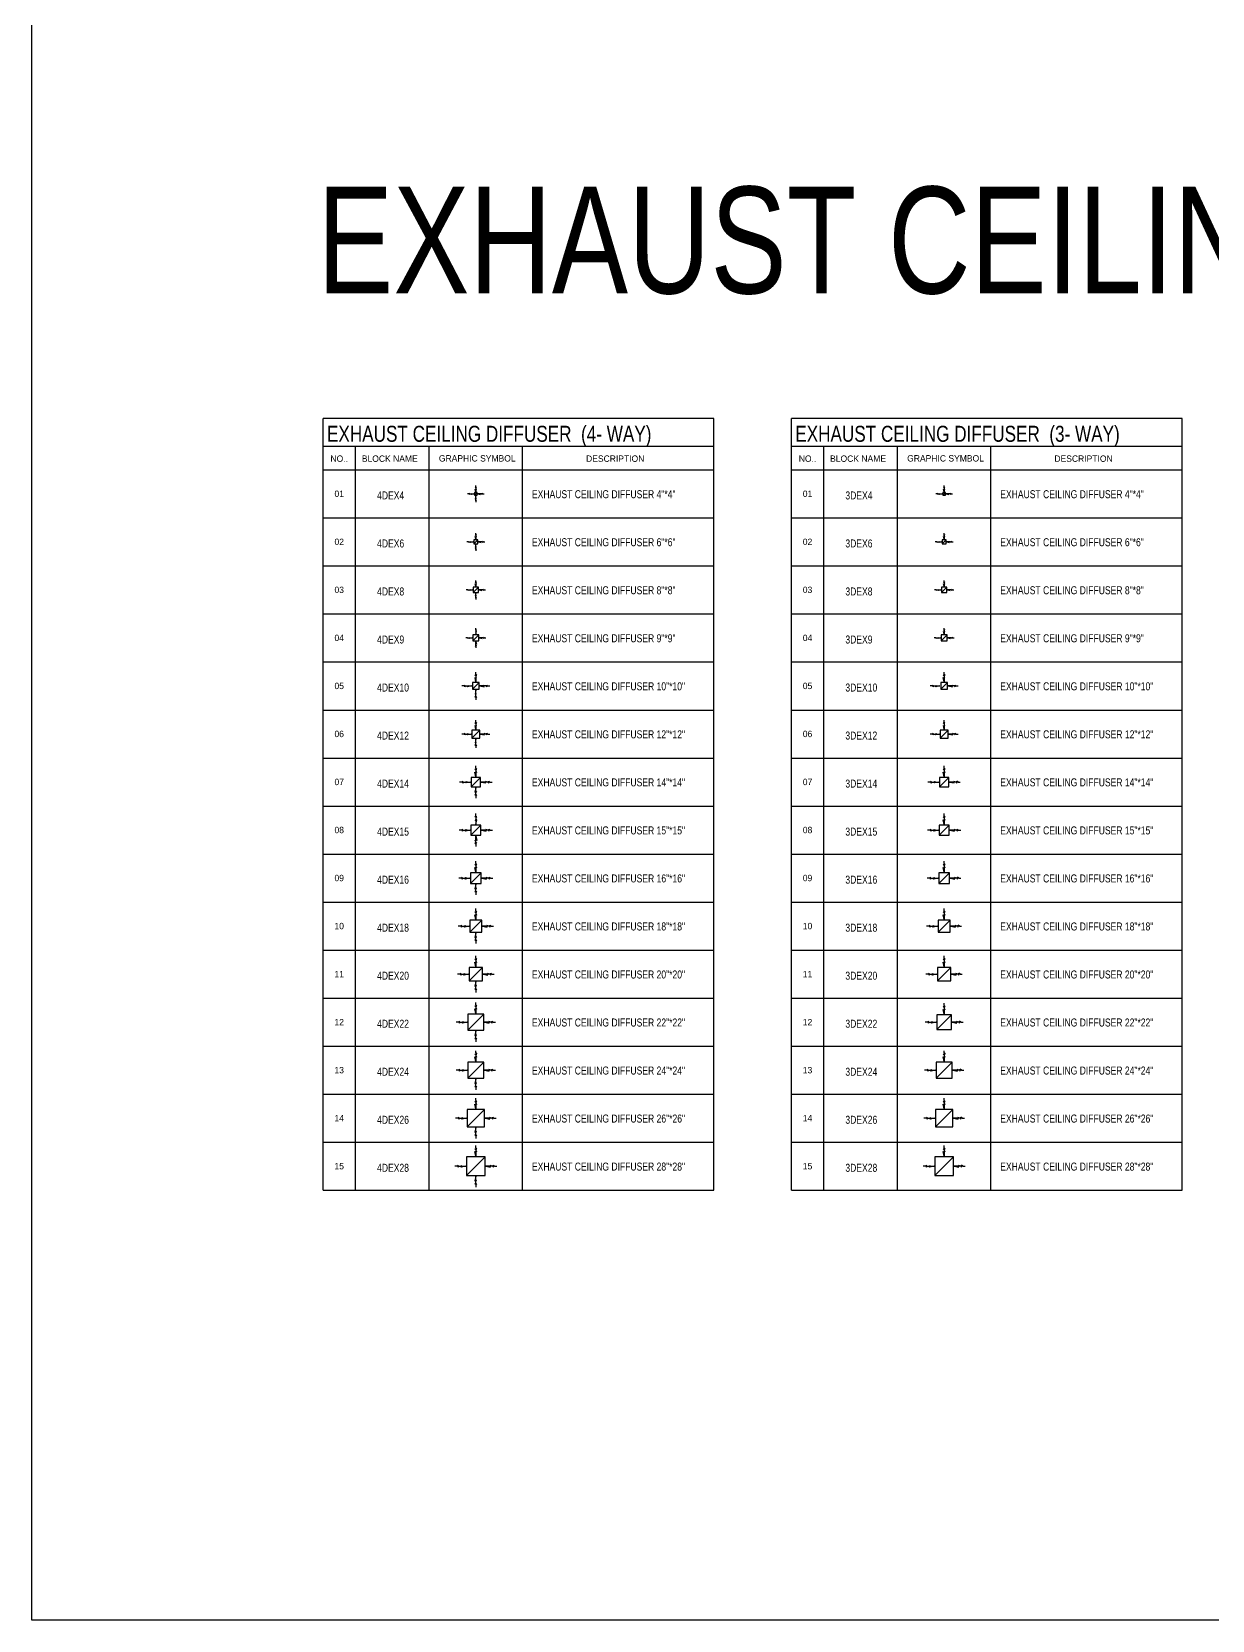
# Model space of a CAD drawing. Header units: millimetres. Extents: x 231894 to 495193, y 184583 to 303652.
# Drawn here: x 231894 to 276141, y 184583 to 244118 of the extents above; entities that cross this region are included whole.
import ezdxf
from ezdxf.enums import TextEntityAlignment as Align

# ---------------------------------------------------------------- set-up
doc = ezdxf.new("R2010")
doc.units = ezdxf.units.MM
doc.layers.get('0').update_dxf_attribs({"color": 254})
for name, color, linetype in [('40-REFERENCE-DRAWINGS-0-35', 40, 'Continuous'), ('EXHAUST GRILL', 13, 'Continuous'), ('MEQUIP', 2, 'Continuous')]:
    doc.layers.add(name, color=color, linetype=linetype)
doc.styles.add('STENCIL', font='stencil.shx')
doc.styles.add('style2', font='stencil.shx')

# ---------------------------------------------------------------- blocks, each defined once
blk = doc.blocks.new('3DEX4')
at = {"color": 13}
for p, q in [((-258, 0), (-308, 0)), ((-258, 0), (-236, 21)), ((-236, -21), (-236, 21)), ((-215, 0), (-236, -21)), ((-215, 0), (-75, 0)), ((-175, 20), (-167, 0)), ((-175, -20), (-167, 0)), ((-75, 0), (-175, -20)), ((-50, -50), (50, 50)), ((0, 215), (-21, 236)), ((-21, 236), (21, 236)), ((-20, 175), (0, 167)), ((0, 75), (-20, 175)), ((0, 258), (0, 308)), ((0, 258), (21, 236)), ((0, 215), (0, 75)), ((20, 175), (0, 167)), ((215, 0), (75, 0)), ((75, 0), (175, -20)), ((175, 20), (167, 0)), ((175, -20), (167, 0)), ((215, 0), (236, -21)), ((236, -21), (236, 21)), ((258, 0), (236, 21)), ((258, 0), (308, 0))]:
    blk.add_line(p, q, dxfattribs=at)
at = {"color": 12}
blk.add_lwpolyline([(-50, -50), (50, -50), (50, 50), (-50, 50)], close=True, dxfattribs=at)
at = {"color": 13}
for points in [[(-175, 20), (-167, 0), (-75, 0)], [(-175, -20), (-167, 0), (-75, 0)], [(-20, 175), (0, 167), (0, 75)], [(20, 175), (0, 167), (0, 75)], [(175, 20), (167, 0), (75, 0)], [(175, -20), (167, 0), (75, 0)]]:
    blk.add_solid(points, dxfattribs=at)
blk = doc.blocks.new('3DEX6')
at = {"color": 13}
for p, q in [((-283, 0), (-333, 0)), ((-283, 0), (-261, 21)), ((-261, -21), (-261, 21)), ((-200, 20), (-192, 0)), ((75, 75), (-75, -75)), ((0, 240), (-21, 261)), ((-21, 261), (21, 261)), ((-20, 200), (0, 192)), ((0, 100), (-20, 200)), ((0, 283), (0, 333)), ((0, 283), (21, 261)), ((0, 240), (0, 100)), ((20, 200), (0, 192)), ((200, 20), (192, 0)), ((261, -21), (261, 21)), ((283, 0), (261, 21)), ((283, 0), (333, 0)), ((-240, 0), (-261, -21)), ((-240, 0), (-100, 0)), ((-200, -20), (-192, 0)), ((-100, 0), (-200, -20)), ((240, 0), (100, 0)), ((100, 0), (200, -20)), ((200, -20), (192, 0)), ((240, 0), (261, -21))]:
    blk.add_line(p, q, dxfattribs=at)
at = {"color": 12}
blk.add_lwpolyline([(-75, -75), (75, -75), (75, 75), (-75, 75)], close=True, dxfattribs=at)
at = {"color": 13}
for points in [[(-200, 20), (-192, 0), (-100, 0)], [(-20, 200), (0, 192), (0, 100)], [(20, 200), (0, 192), (0, 100)], [(200, 20), (192, 0), (100, 0)], [(-200, -20), (-192, 0), (-100, 0)], [(200, -20), (192, 0), (100, 0)]]:
    blk.add_solid(points, dxfattribs=at)
blk = doc.blocks.new('3DEX8')
at = {"color": 13}
for p, q in [((-308, 0), (-358, 0)), ((-308, 0), (-286, 21)), ((-286, -21), (-286, 21)), ((-265, 0), (-286, -21)), ((-265, 0), (-125, 0)), ((-225, 20), (-217, 0)), ((-225, -20), (-217, 0)), ((-125, 0), (-225, -20)), ((100, 100), (-100, -100)), ((0, 265), (-21, 286)), ((-21, 286), (21, 286)), ((-20, 225), (0, 217)), ((0, 125), (-20, 225)), ((0, 308), (0, 358)), ((0, 308), (21, 286)), ((0, 265), (0, 125)), ((20, 225), (0, 217)), ((265, 0), (125, 0)), ((125, 0), (225, -20)), ((225, 20), (217, 0)), ((225, -20), (217, 0)), ((265, 0), (286, -21)), ((286, -21), (286, 21)), ((308, 0), (286, 21)), ((308, 0), (358, 0))]:
    blk.add_line(p, q, dxfattribs=at)
at = {"color": 12}
blk.add_lwpolyline([(-100, -100), (100, -100), (100, 100), (-100, 100)], close=True, dxfattribs=at)
at = {"color": 13}
for points in [[(-225, 20), (-217, 0), (-125, 0)], [(-225, -20), (-217, 0), (-125, 0)], [(-20, 225), (0, 217), (0, 125)], [(20, 225), (0, 217), (0, 125)], [(225, 20), (217, 0), (125, 0)], [(225, -20), (217, 0), (125, 0)]]:
    blk.add_solid(points, dxfattribs=at)
blk = doc.blocks.new('3DEX10')
at = {"color": 13}
for p, q in [((-442, 0), (-520, 0)), ((-442, 0), (-408, 33)), ((-408, -33), (-408, 33)), ((-375, 0), (-408, -33)), ((-375, 0), (-156, 0)), ((-312, 31), (-299, 0)), ((-312, -31), (-299, 0)), ((-156, 0), (-312, -31)), ((125, 125), (-125, -125)), ((0, 375), (-33, 408)), ((-33, 408), (33, 408)), ((-31, 312), (0, 299)), ((0, 156), (-31, 312)), ((0, 442), (0, 520)), ((0, 442), (33, 408)), ((0, 375), (0, 156)), ((31, 312), (0, 299)), ((375, 0), (156, 0)), ((156, 0), (312, -31)), ((312, 31), (299, 0)), ((312, -31), (299, 0)), ((375, 0), (408, -33)), ((408, -33), (408, 33)), ((442, 0), (408, 33)), ((442, 0), (520, 0))]:
    blk.add_line(p, q, dxfattribs=at)
at = {"color": 12}
blk.add_lwpolyline([(-125, -125), (125, -125), (125, 125), (-125, 125)], close=True, dxfattribs=at)
at = {"color": 13}
for points in [[(-312, 31), (-299, 0), (-156, 0)], [(-312, -31), (-299, 0), (-156, 0)], [(-31, 312), (0, 299), (0, 156)], [(31, 312), (0, 299), (0, 156)], [(312, 31), (299, 0), (156, 0)], [(312, -31), (299, 0), (156, 0)]]:
    blk.add_solid(points, dxfattribs=at)
blk = doc.blocks.new('3DEX12')
at = {"color": 13}
for p, q in [((-449, 0), (-524, 0)), ((-449, 0), (-417, 32)), ((-417, -32), (-417, 32)), ((-385, 0), (-417, -32)), ((-385, 0), (-175, 0)), ((-325, 30), (-312, 0)), ((-325, -30), (-312, 0)), ((-175, 0), (-325, -30)), ((150, 150), (-150, -150)), ((0, 385), (-32, 417)), ((-32, 417), (32, 417)), ((-30, 325), (0, 312)), ((0, 175), (-30, 325)), ((0, 449), (0, 524)), ((0, 449), (32, 417)), ((0, 385), (0, 175)), ((30, 325), (0, 312)), ((385, 0), (175, 0)), ((175, 0), (325, -30)), ((325, 30), (312, 0)), ((325, -30), (312, 0)), ((385, 0), (417, -32)), ((417, -32), (417, 32)), ((449, 0), (417, 32)), ((449, 0), (524, 0))]:
    blk.add_line(p, q, dxfattribs=at)
at = {"color": 12}
blk.add_lwpolyline([(-150, -150), (150, -150), (150, 150), (-150, 150)], close=True, dxfattribs=at)
at = {"color": 13}
for points in [[(-325, 30), (-312, 0), (-175, 0)], [(-325, -30), (-312, 0), (-175, 0)], [(-30, 325), (0, 312), (0, 175)], [(30, 325), (0, 312), (0, 175)], [(325, 30), (312, 0), (175, 0)], [(325, -30), (312, 0), (175, 0)]]:
    blk.add_solid(points, dxfattribs=at)
blk = doc.blocks.new('3DEX14')
at = {"color": 13}
for p, q in [((0, 520), (0, 607)), ((-520, 0), (-607, 0)), ((-520, 0), (-482, 37)), ((-482, -37), (-482, 37)), ((-445, 0), (-482, -37)), ((-445, 0), (-200, 0)), ((-375, 35), (-360, 0)), ((-375, -35), (-360, 0)), ((-200, 0), (-375, -35)), ((175, 175), (-175, -175)), ((0, 445), (-37, 482)), ((-37, 482), (37, 482)), ((-35, 375), (0, 360)), ((0, 200), (-35, 375)), ((0, 520), (37, 482)), ((0, 445), (0, 200)), ((35, 375), (0, 360)), ((445, 0), (200, 0)), ((200, 0), (375, -35)), ((375, 35), (360, 0)), ((375, -35), (360, 0)), ((445, 0), (482, -37)), ((482, -37), (482, 37)), ((520, 0), (482, 37)), ((520, 0), (607, 0))]:
    blk.add_line(p, q, dxfattribs=at)
at = {"color": 12}
blk.add_lwpolyline([(-175, -175), (175, -175), (175, 175), (-175, 175)], close=True, dxfattribs=at)
at = {"color": 13}
for points in [[(-375, 35), (-360, 0), (-200, 0)], [(-375, -35), (-360, 0), (-200, 0)], [(-35, 375), (0, 360), (0, 200)], [(35, 375), (0, 360), (0, 200)], [(375, 35), (360, 0), (200, 0)], [(375, -35), (360, 0), (200, 0)]]:
    blk.add_solid(points, dxfattribs=at)
blk = doc.blocks.new('3DEX16')
at = {"color": 13}
for p, q in [((0, 545), (0, 632)), ((-545, 0), (-632, 0)), ((-545, 0), (-507, 37)), ((-507, -37), (-507, 37)), ((-400, 35), (-385, 0)), ((200, 200), (-200, -200)), ((0, 470), (-37, 507)), ((-37, 507), (37, 507)), ((-35, 400), (0, 385)), ((0, 225), (-35, 400)), ((0, 545), (37, 507)), ((0, 470), (0, 225)), ((35, 400), (0, 385)), ((400, 35), (385, 0)), ((507, -37), (507, 37)), ((545, 0), (507, 37)), ((545, 0), (632, 0)), ((-470, 0), (-507, -37)), ((-470, 0), (-225, 0)), ((-400, -35), (-385, 0)), ((-225, 0), (-400, -35)), ((470, 0), (225, 0)), ((225, 0), (400, -35)), ((400, -35), (385, 0)), ((470, 0), (507, -37))]:
    blk.add_line(p, q, dxfattribs=at)
at = {"color": 12}
blk.add_lwpolyline([(-200, -200), (200, -200), (200, 200), (-200, 200)], close=True, dxfattribs=at)
at = {"color": 13}
for points in [[(-400, 35), (-385, 0), (-225, 0)], [(-35, 400), (0, 385), (0, 225)], [(35, 400), (0, 385), (0, 225)], [(400, 35), (385, 0), (225, 0)], [(-400, -35), (-385, 0), (-225, 0)], [(400, -35), (385, 0), (225, 0)]]:
    blk.add_solid(points, dxfattribs=at)
blk = doc.blocks.new('3DEX18')
at = {"color": 13}
for p, q in [((0, 570), (0, 657)), ((-570, 0), (-657, 0)), ((-570, 0), (-532, 37)), ((-532, -37), (-532, 37)), ((-425, 35), (-410, 0)), ((225, 225), (-225, -225)), ((0, 495), (-37, 532)), ((-37, 532), (37, 532)), ((-35, 425), (0, 410)), ((0, 250), (-35, 425)), ((0, 570), (37, 532)), ((0, 495), (0, 250)), ((35, 425), (0, 410)), ((425, 35), (410, 0)), ((532, -37), (532, 37)), ((570, 0), (532, 37)), ((570, 0), (657, 0)), ((-495, 0), (-532, -37)), ((-495, 0), (-250, 0)), ((-425, -35), (-410, 0)), ((-250, 0), (-425, -35)), ((495, 0), (250, 0)), ((250, 0), (425, -35)), ((425, -35), (410, 0)), ((495, 0), (532, -37))]:
    blk.add_line(p, q, dxfattribs=at)
at = {"color": 12}
blk.add_lwpolyline([(-225, -225), (225, -225), (225, 225), (-225, 225)], close=True, dxfattribs=at)
at = {"color": 13}
for points in [[(-425, 35), (-410, 0), (-250, 0)], [(-35, 425), (0, 410), (0, 250)], [(35, 425), (0, 410), (0, 250)], [(425, 35), (410, 0), (250, 0)], [(-425, -35), (-410, 0), (-250, 0)], [(425, -35), (410, 0), (250, 0)]]:
    blk.add_solid(points, dxfattribs=at)
blk = doc.blocks.new('3DEX20')
at = {"color": 13}
for p, q in [((0, 595), (0, 682)), ((-595, 0), (-682, 0)), ((-595, 0), (-557, 37)), ((-557, -37), (-557, 37)), ((-450, 35), (-435, 0)), ((250, 250), (-250, -250)), ((0, 520), (-37, 557)), ((-37, 557), (37, 557)), ((-35, 450), (0, 435)), ((0, 275), (-35, 450)), ((0, 595), (37, 557)), ((0, 520), (0, 275)), ((35, 450), (0, 435)), ((450, 35), (435, 0)), ((557, -37), (557, 37)), ((595, 0), (557, 37)), ((595, 0), (682, 0)), ((-520, 0), (-557, -37)), ((-520, 0), (-275, 0)), ((-450, -35), (-435, 0)), ((-275, 0), (-450, -35)), ((520, 0), (275, 0)), ((275, 0), (450, -35)), ((450, -35), (435, 0)), ((520, 0), (557, -37))]:
    blk.add_line(p, q, dxfattribs=at)
at = {"color": 12}
blk.add_lwpolyline([(-250, -250), (250, -250), (250, 250), (-250, 250)], close=True, dxfattribs=at)
at = {"color": 13}
for points in [[(-450, 35), (-435, 0), (-275, 0)], [(-35, 450), (0, 435), (0, 275)], [(35, 450), (0, 435), (0, 275)], [(450, 35), (435, 0), (275, 0)], [(-450, -35), (-435, 0), (-275, 0)], [(450, -35), (435, 0), (275, 0)]]:
    blk.add_solid(points, dxfattribs=at)
blk = doc.blocks.new('3DEX22')
at = {"color": 13}
for p, q in [((0, 620), (0, 707)), ((0, 620), (37, 582)), ((-620, 0), (-707, 0)), ((-620, 0), (-582, 37)), ((-582, -37), (-582, 37)), ((-475, 35), (-460, 0)), ((275, 275), (-275, -275)), ((0, 545), (-37, 582)), ((-37, 582), (37, 582)), ((-35, 475), (0, 460)), ((0, 300), (-35, 475)), ((0, 545), (0, 300)), ((35, 475), (0, 460)), ((475, 35), (460, 0)), ((582, -37), (582, 37)), ((620, 0), (582, 37)), ((620, 0), (707, 0)), ((-545, 0), (-582, -37)), ((-545, 0), (-300, 0)), ((-475, -35), (-460, 0)), ((-300, 0), (-475, -35)), ((545, 0), (300, 0)), ((300, 0), (475, -35)), ((475, -35), (460, 0)), ((545, 0), (582, -37))]:
    blk.add_line(p, q, dxfattribs=at)
at = {"color": 12}
blk.add_lwpolyline([(-275, -275), (275, -275), (275, 275), (-275, 275)], close=True, dxfattribs=at)
at = {"color": 13}
for points in [[(-475, 35), (-460, 0), (-300, 0)], [(-35, 475), (0, 460), (0, 300)], [(35, 475), (0, 460), (0, 300)], [(475, 35), (460, 0), (300, 0)], [(-475, -35), (-460, 0), (-300, 0)], [(475, -35), (460, 0), (300, 0)]]:
    blk.add_solid(points, dxfattribs=at)
blk = doc.blocks.new('3DEX24')
at = {"color": 13}
for p, q in [((0, 570), (-37, 607)), ((-37, 607), (37, 607)), ((0, 645), (0, 732)), ((0, 645), (37, 607)), ((-645, 0), (-732, 0)), ((-645, 0), (-607, 37)), ((-607, -37), (-607, 37)), ((-570, 0), (-607, -37)), ((-570, 0), (-325, 0)), ((-500, 35), (-485, 0)), ((-500, -35), (-485, 0)), ((-325, 0), (-500, -35)), ((300, 300), (-300, -300)), ((-35, 500), (0, 485)), ((0, 325), (-35, 500)), ((0, 570), (0, 325)), ((35, 500), (0, 485)), ((570, 0), (325, 0)), ((325, 0), (500, -35)), ((500, 35), (485, 0)), ((500, -35), (485, 0)), ((570, 0), (607, -37)), ((607, -37), (607, 37)), ((645, 0), (607, 37)), ((645, 0), (732, 0))]:
    blk.add_line(p, q, dxfattribs=at)
at = {"color": 12}
blk.add_lwpolyline([(-300, -300), (300, -300), (300, 300), (-300, 300)], close=True, dxfattribs=at)
at = {"color": 13}
for points in [[(-500, 35), (-485, 0), (-325, 0)], [(-500, -35), (-485, 0), (-325, 0)], [(-35, 500), (0, 485), (0, 325)], [(35, 500), (0, 485), (0, 325)], [(500, 35), (485, 0), (325, 0)], [(500, -35), (485, 0), (325, 0)]]:
    blk.add_solid(points, dxfattribs=at)
blk = doc.blocks.new('3DEX26')
at = {"color": 13}
for p, q in [((0, 595), (-37, 632)), ((-37, 632), (37, 632)), ((0, 670), (0, 757)), ((0, 670), (37, 632)), ((-670, 0), (-757, 0)), ((-670, 0), (-632, 37)), ((-632, -37), (-632, 37)), ((-525, 35), (-510, 0)), ((325, 325), (-325, -325)), ((-35, 525), (0, 510)), ((0, 350), (-35, 525)), ((0, 595), (0, 350)), ((35, 525), (0, 510)), ((525, 35), (510, 0)), ((632, -37), (632, 37)), ((670, 0), (632, 37)), ((670, 0), (757, 0)), ((-595, 0), (-632, -37)), ((-595, 0), (-350, 0)), ((-525, -35), (-510, 0)), ((-350, 0), (-525, -35)), ((595, 0), (350, 0)), ((350, 0), (525, -35)), ((525, -35), (510, 0)), ((595, 0), (632, -37))]:
    blk.add_line(p, q, dxfattribs=at)
at = {"color": 12}
blk.add_lwpolyline([(-325, -325), (325, -325), (325, 325), (-325, 325)], close=True, dxfattribs=at)
at = {"color": 13}
for points in [[(-525, 35), (-510, 0), (-350, 0)], [(-35, 525), (0, 510), (0, 350)], [(35, 525), (0, 510), (0, 350)], [(525, 35), (510, 0), (350, 0)], [(-525, -35), (-510, 0), (-350, 0)], [(525, -35), (510, 0), (350, 0)]]:
    blk.add_solid(points, dxfattribs=at)
blk = doc.blocks.new('3DEX28')
at = {"color": 13}
for p, q in [((0, 620), (-37, 657)), ((-37, 657), (37, 657)), ((0, 695), (0, 782)), ((0, 695), (37, 657)), ((0, 620), (0, 375)), ((-695, 0), (-782, 0)), ((-695, 0), (-657, 37)), ((-657, -37), (-657, 37)), ((-550, 35), (-535, 0)), ((350, 350), (-350, -350)), ((-35, 550), (0, 535)), ((0, 375), (-35, 550)), ((35, 550), (0, 535)), ((550, 35), (535, 0)), ((657, -37), (657, 37)), ((695, 0), (657, 37)), ((695, 0), (782, 0)), ((-620, 0), (-657, -37)), ((-620, 0), (-375, 0)), ((-550, -35), (-535, 0)), ((-375, 0), (-550, -35)), ((620, 0), (375, 0)), ((375, 0), (550, -35)), ((550, -35), (535, 0)), ((620, 0), (657, -37))]:
    blk.add_line(p, q, dxfattribs=at)
at = {"color": 12}
blk.add_lwpolyline([(-350, -350), (350, -350), (350, 350), (-350, 350)], close=True, dxfattribs=at)
at = {"color": 13}
for points in [[(-550, 35), (-535, 0), (-375, 0)], [(-35, 550), (0, 535), (0, 375)], [(35, 550), (0, 535), (0, 375)], [(550, 35), (535, 0), (375, 0)], [(-550, -35), (-535, 0), (-375, 0)], [(550, -35), (535, 0), (375, 0)]]:
    blk.add_solid(points, dxfattribs=at)
blk = doc.blocks.new('4DEX4')
at = {"color": 13}
for p, q in [((-258, 0), (-308, 0)), ((-258, 0), (-236, 21)), ((-236, -21), (-236, 21)), ((-215, 0), (-236, -21)), ((-215, 0), (-75, 0)), ((-175, 20), (-167, 0)), ((-175, -20), (-167, 0)), ((-75, 0), (-175, -20)), ((-50, -50), (50, 50)), ((0, 215), (-21, 236)), ((-21, 236), (21, 236)), ((-20, 175), (0, 167)), ((0, 75), (-20, 175)), ((0, 258), (0, 308)), ((0, 258), (21, 236)), ((0, 215), (0, 75)), ((20, 175), (0, 167)), ((215, 0), (75, 0)), ((75, 0), (175, -20)), ((175, 20), (167, 0)), ((175, -20), (167, 0)), ((215, 0), (236, -21)), ((236, -21), (236, 21)), ((258, 0), (236, 21)), ((258, 0), (308, 0)), ((0, -215), (-21, -236)), ((-21, -236), (21, -236)), ((0, -75), (-20, -175)), ((-20, -175), (0, -167)), ((0, -215), (0, -75)), ((20, -175), (0, -167)), ((0, -258), (21, -236)), ((0, -258), (0, -308))]:
    blk.add_line(p, q, dxfattribs=at)
at = {"color": 12}
blk.add_lwpolyline([(-50, -50), (50, -50), (50, 50), (-50, 50)], close=True, dxfattribs=at)
at = {"color": 13}
for points in [[(-175, 20), (-167, 0), (-75, 0)], [(-175, -20), (-167, 0), (-75, 0)], [(-20, 175), (0, 167), (0, 75)], [(20, 175), (0, 167), (0, 75)], [(175, 20), (167, 0), (75, 0)], [(175, -20), (167, 0), (75, 0)], [(-20, -175), (0, -167), (0, -75)], [(20, -175), (0, -167), (0, -75)]]:
    blk.add_solid(points, dxfattribs=at)
blk = doc.blocks.new('4DEX6')
at = {"color": 13}
for p, q in [((-283, 0), (-333, 0)), ((-283, 0), (-261, 21)), ((-261, -21), (-261, 21)), ((-200, 20), (-192, 0)), ((75, 75), (-75, -75)), ((0, 240), (-21, 261)), ((-21, 261), (21, 261)), ((-20, 200), (0, 192)), ((0, 100), (-20, 200)), ((0, 283), (0, 333)), ((0, 283), (21, 261)), ((0, 240), (0, 100)), ((20, 200), (0, 192)), ((200, 20), (192, 0)), ((261, -21), (261, 21)), ((283, 0), (261, 21)), ((283, 0), (333, 0)), ((-240, 0), (-261, -21)), ((-240, 0), (-100, 0)), ((-200, -20), (-192, 0)), ((-100, 0), (-200, -20)), ((0, -240), (-21, -261)), ((-21, -261), (21, -261)), ((0, -100), (-20, -200)), ((-20, -200), (0, -192)), ((0, -240), (0, -100)), ((20, -200), (0, -192)), ((0, -283), (21, -261)), ((0, -283), (0, -333)), ((240, 0), (100, 0)), ((100, 0), (200, -20)), ((200, -20), (192, 0)), ((240, 0), (261, -21))]:
    blk.add_line(p, q, dxfattribs=at)
at = {"color": 12}
blk.add_lwpolyline([(-75, -75), (75, -75), (75, 75), (-75, 75)], close=True, dxfattribs=at)
at = {"color": 13}
for points in [[(-200, 20), (-192, 0), (-100, 0)], [(-20, 200), (0, 192), (0, 100)], [(20, 200), (0, 192), (0, 100)], [(200, 20), (192, 0), (100, 0)], [(-200, -20), (-192, 0), (-100, 0)], [(-20, -200), (0, -192), (0, -100)], [(20, -200), (0, -192), (0, -100)], [(200, -20), (192, 0), (100, 0)]]:
    blk.add_solid(points, dxfattribs=at)
blk = doc.blocks.new('4DEX8')
at = {"color": 13}
for p, q in [((-308, 0), (-358, 0)), ((-308, 0), (-286, 21)), ((-286, -21), (-286, 21)), ((-265, 0), (-286, -21)), ((-265, 0), (-125, 0)), ((-225, 20), (-217, 0)), ((-225, -20), (-217, 0)), ((-125, 0), (-225, -20)), ((100, 100), (-100, -100)), ((0, 265), (-21, 286)), ((-21, 286), (21, 286)), ((-20, 225), (0, 217)), ((0, 125), (-20, 225)), ((0, 308), (0, 358)), ((0, 308), (21, 286)), ((0, 265), (0, 125)), ((20, 225), (0, 217)), ((265, 0), (125, 0)), ((125, 0), (225, -20)), ((225, 20), (217, 0)), ((225, -20), (217, 0)), ((265, 0), (286, -21)), ((286, -21), (286, 21)), ((308, 0), (286, 21)), ((308, 0), (358, 0)), ((0, -265), (-21, -286)), ((-21, -286), (21, -286)), ((0, -125), (-20, -225)), ((-20, -225), (0, -217)), ((0, -265), (0, -125)), ((20, -225), (0, -217)), ((0, -308), (21, -286)), ((0, -308), (0, -358))]:
    blk.add_line(p, q, dxfattribs=at)
at = {"color": 12}
blk.add_lwpolyline([(-100, -100), (100, -100), (100, 100), (-100, 100)], close=True, dxfattribs=at)
at = {"color": 13}
for points in [[(-225, 20), (-217, 0), (-125, 0)], [(-225, -20), (-217, 0), (-125, 0)], [(-20, 225), (0, 217), (0, 125)], [(20, 225), (0, 217), (0, 125)], [(225, 20), (217, 0), (125, 0)], [(225, -20), (217, 0), (125, 0)], [(-20, -225), (0, -217), (0, -125)], [(20, -225), (0, -217), (0, -125)]]:
    blk.add_solid(points, dxfattribs=at)
blk = doc.blocks.new('4DEX10')
at = {"color": 13}
for p, q in [((-442, 0), (-520, 0)), ((-442, 0), (-408, 33)), ((-408, -33), (-408, 33)), ((-375, 0), (-408, -33)), ((-375, 0), (-156, 0)), ((-312, 31), (-299, 0)), ((-312, -31), (-299, 0)), ((-156, 0), (-312, -31)), ((125, 125), (-125, -125)), ((0, 375), (-33, 408)), ((-33, 408), (33, 408)), ((-31, 312), (0, 299)), ((0, 156), (-31, 312)), ((0, 442), (0, 520)), ((0, 442), (33, 408)), ((0, 375), (0, 156)), ((31, 312), (0, 299)), ((375, 0), (156, 0)), ((156, 0), (312, -31)), ((312, 31), (299, 0)), ((312, -31), (299, 0)), ((375, 0), (408, -33)), ((408, -33), (408, 33)), ((442, 0), (408, 33)), ((442, 0), (520, 0)), ((0, -375), (-33, -408)), ((-33, -408), (33, -408)), ((0, -156), (-31, -312)), ((-31, -312), (0, -299)), ((0, -375), (0, -156)), ((31, -312), (0, -299)), ((0, -442), (33, -408)), ((0, -442), (0, -520))]:
    blk.add_line(p, q, dxfattribs=at)
at = {"color": 12}
blk.add_lwpolyline([(-125, -125), (125, -125), (125, 125), (-125, 125)], close=True, dxfattribs=at)
at = {"color": 13}
for points in [[(-312, 31), (-299, 0), (-156, 0)], [(-312, -31), (-299, 0), (-156, 0)], [(-31, 312), (0, 299), (0, 156)], [(31, 312), (0, 299), (0, 156)], [(312, 31), (299, 0), (156, 0)], [(312, -31), (299, 0), (156, 0)], [(-31, -312), (0, -299), (0, -156)], [(31, -312), (0, -299), (0, -156)]]:
    blk.add_solid(points, dxfattribs=at)
blk = doc.blocks.new('4DEX12')
at = {"color": 13}
for p, q in [((-449, 0), (-524, 0)), ((-449, 0), (-417, 32)), ((-417, -32), (-417, 32)), ((-385, 0), (-417, -32)), ((-385, 0), (-175, 0)), ((-325, 30), (-312, 0)), ((-325, -30), (-312, 0)), ((-175, 0), (-325, -30)), ((150, 150), (-150, -150)), ((0, 385), (-32, 417)), ((-32, 417), (32, 417)), ((-30, 325), (0, 312)), ((0, 175), (-30, 325)), ((0, 449), (0, 524)), ((0, 449), (32, 417)), ((0, 385), (0, 175)), ((30, 325), (0, 312)), ((385, 0), (175, 0)), ((175, 0), (325, -30)), ((325, 30), (312, 0)), ((325, -30), (312, 0)), ((385, 0), (417, -32)), ((417, -32), (417, 32)), ((449, 0), (417, 32)), ((449, 0), (524, 0)), ((0, -385), (-32, -417)), ((-32, -417), (32, -417)), ((0, -175), (-30, -325)), ((-30, -325), (0, -312)), ((0, -385), (0, -175)), ((30, -325), (0, -312)), ((0, -449), (32, -417)), ((0, -449), (0, -524))]:
    blk.add_line(p, q, dxfattribs=at)
at = {"color": 12}
blk.add_lwpolyline([(-150, -150), (150, -150), (150, 150), (-150, 150)], close=True, dxfattribs=at)
at = {"color": 13}
for points in [[(-325, 30), (-312, 0), (-175, 0)], [(-325, -30), (-312, 0), (-175, 0)], [(-30, 325), (0, 312), (0, 175)], [(30, 325), (0, 312), (0, 175)], [(325, 30), (312, 0), (175, 0)], [(325, -30), (312, 0), (175, 0)], [(-30, -325), (0, -312), (0, -175)], [(30, -325), (0, -312), (0, -175)]]:
    blk.add_solid(points, dxfattribs=at)
blk = doc.blocks.new('4DEX14')
at = {"color": 13}
for p, q in [((0, 520), (0, 607)), ((-520, 0), (-607, 0)), ((-520, 0), (-482, 37)), ((-482, -37), (-482, 37)), ((-445, 0), (-482, -37)), ((-445, 0), (-200, 0)), ((-375, 35), (-360, 0)), ((-375, -35), (-360, 0)), ((-200, 0), (-375, -35)), ((175, 175), (-175, -175)), ((0, 445), (-37, 482)), ((-37, 482), (37, 482)), ((-35, 375), (0, 360)), ((0, 200), (-35, 375)), ((0, 520), (37, 482)), ((0, 445), (0, 200)), ((35, 375), (0, 360)), ((445, 0), (200, 0)), ((200, 0), (375, -35)), ((375, 35), (360, 0)), ((375, -35), (360, 0)), ((445, 0), (482, -37)), ((482, -37), (482, 37)), ((520, 0), (482, 37)), ((520, 0), (607, 0)), ((0, -445), (-37, -482)), ((-37, -482), (37, -482)), ((0, -200), (-35, -375)), ((-35, -375), (0, -360)), ((0, -445), (0, -200)), ((35, -375), (0, -360)), ((0, -520), (37, -482)), ((0, -520), (0, -607))]:
    blk.add_line(p, q, dxfattribs=at)
at = {"color": 12}
blk.add_lwpolyline([(-175, -175), (175, -175), (175, 175), (-175, 175)], close=True, dxfattribs=at)
at = {"color": 13}
for points in [[(-375, 35), (-360, 0), (-200, 0)], [(-375, -35), (-360, 0), (-200, 0)], [(-35, 375), (0, 360), (0, 200)], [(35, 375), (0, 360), (0, 200)], [(375, 35), (360, 0), (200, 0)], [(375, -35), (360, 0), (200, 0)], [(-35, -375), (0, -360), (0, -200)], [(35, -375), (0, -360), (0, -200)]]:
    blk.add_solid(points, dxfattribs=at)
blk = doc.blocks.new('4DEX16')
at = {"color": 13}
for p, q in [((0, 545), (0, 632)), ((-545, 0), (-632, 0)), ((-545, 0), (-507, 37)), ((-507, -37), (-507, 37)), ((-400, 35), (-385, 0)), ((200, 200), (-200, -200)), ((0, 470), (-37, 507)), ((-37, 507), (37, 507)), ((-35, 400), (0, 385)), ((0, 225), (-35, 400)), ((0, 545), (37, 507)), ((0, 470), (0, 225)), ((35, 400), (0, 385)), ((400, 35), (385, 0)), ((507, -37), (507, 37)), ((545, 0), (507, 37)), ((545, 0), (632, 0)), ((-470, 0), (-507, -37)), ((-470, 0), (-225, 0)), ((-400, -35), (-385, 0)), ((-225, 0), (-400, -35)), ((0, -470), (-37, -507)), ((-37, -507), (37, -507)), ((0, -225), (-35, -400)), ((-35, -400), (0, -385)), ((0, -470), (0, -225)), ((35, -400), (0, -385)), ((0, -545), (37, -507)), ((0, -545), (0, -632)), ((470, 0), (225, 0)), ((225, 0), (400, -35)), ((400, -35), (385, 0)), ((470, 0), (507, -37))]:
    blk.add_line(p, q, dxfattribs=at)
at = {"color": 12}
blk.add_lwpolyline([(-200, -200), (200, -200), (200, 200), (-200, 200)], close=True, dxfattribs=at)
at = {"color": 13}
for points in [[(-400, 35), (-385, 0), (-225, 0)], [(-35, 400), (0, 385), (0, 225)], [(35, 400), (0, 385), (0, 225)], [(400, 35), (385, 0), (225, 0)], [(-400, -35), (-385, 0), (-225, 0)], [(-35, -400), (0, -385), (0, -225)], [(35, -400), (0, -385), (0, -225)], [(400, -35), (385, 0), (225, 0)]]:
    blk.add_solid(points, dxfattribs=at)
blk = doc.blocks.new('4DEX18')
at = {"color": 13}
for p, q in [((0, 570), (0, 657)), ((-570, 0), (-657, 0)), ((-570, 0), (-532, 37)), ((-532, -37), (-532, 37)), ((-425, 35), (-410, 0)), ((225, 225), (-225, -225)), ((0, 495), (-37, 532)), ((-37, 532), (37, 532)), ((-35, 425), (0, 410)), ((0, 250), (-35, 425)), ((0, 570), (37, 532)), ((0, 495), (0, 250)), ((35, 425), (0, 410)), ((425, 35), (410, 0)), ((532, -37), (532, 37)), ((570, 0), (532, 37)), ((570, 0), (657, 0)), ((-495, 0), (-532, -37)), ((-495, 0), (-250, 0)), ((-425, -35), (-410, 0)), ((-250, 0), (-425, -35)), ((0, -495), (-37, -532)), ((-37, -532), (37, -532)), ((0, -250), (-35, -425)), ((-35, -425), (0, -410)), ((0, -495), (0, -250)), ((35, -425), (0, -410)), ((0, -570), (37, -532)), ((0, -570), (0, -657)), ((495, 0), (250, 0)), ((250, 0), (425, -35)), ((425, -35), (410, 0)), ((495, 0), (532, -37))]:
    blk.add_line(p, q, dxfattribs=at)
at = {"color": 12}
blk.add_lwpolyline([(-225, -225), (225, -225), (225, 225), (-225, 225)], close=True, dxfattribs=at)
at = {"color": 13}
for points in [[(-425, 35), (-410, 0), (-250, 0)], [(-35, 425), (0, 410), (0, 250)], [(35, 425), (0, 410), (0, 250)], [(425, 35), (410, 0), (250, 0)], [(-425, -35), (-410, 0), (-250, 0)], [(-35, -425), (0, -410), (0, -250)], [(35, -425), (0, -410), (0, -250)], [(425, -35), (410, 0), (250, 0)]]:
    blk.add_solid(points, dxfattribs=at)
blk = doc.blocks.new('4DEX20')
at = {"color": 13}
for p, q in [((0, 595), (0, 682)), ((-595, 0), (-682, 0)), ((-595, 0), (-557, 37)), ((-557, -37), (-557, 37)), ((-450, 35), (-435, 0)), ((250, 250), (-250, -250)), ((0, 520), (-37, 557)), ((-37, 557), (37, 557)), ((-35, 450), (0, 435)), ((0, 275), (-35, 450)), ((0, 595), (37, 557)), ((0, 520), (0, 275)), ((35, 450), (0, 435)), ((450, 35), (435, 0)), ((557, -37), (557, 37)), ((595, 0), (557, 37)), ((595, 0), (682, 0)), ((-520, 0), (-557, -37)), ((-520, 0), (-275, 0)), ((-450, -35), (-435, 0)), ((-275, 0), (-450, -35)), ((0, -520), (-37, -557)), ((-37, -557), (37, -557)), ((0, -275), (-35, -450)), ((-35, -450), (0, -435)), ((0, -520), (0, -275)), ((35, -450), (0, -435)), ((0, -595), (37, -557)), ((0, -595), (0, -682)), ((520, 0), (275, 0)), ((275, 0), (450, -35)), ((450, -35), (435, 0)), ((520, 0), (557, -37))]:
    blk.add_line(p, q, dxfattribs=at)
at = {"color": 12}
blk.add_lwpolyline([(-250, -250), (250, -250), (250, 250), (-250, 250)], close=True, dxfattribs=at)
at = {"color": 13}
for points in [[(-450, 35), (-435, 0), (-275, 0)], [(-35, 450), (0, 435), (0, 275)], [(35, 450), (0, 435), (0, 275)], [(450, 35), (435, 0), (275, 0)], [(-450, -35), (-435, 0), (-275, 0)], [(-35, -450), (0, -435), (0, -275)], [(35, -450), (0, -435), (0, -275)], [(450, -35), (435, 0), (275, 0)]]:
    blk.add_solid(points, dxfattribs=at)
blk = doc.blocks.new('4DEX22')
at = {"color": 13}
for p, q in [((0, 570), (-37, 607)), ((-37, 607), (37, 607)), ((0, 645), (0, 732)), ((0, 645), (37, 607)), ((-645, 0), (-732, 0)), ((-645, 0), (-607, 37)), ((-607, -37), (-607, 37)), ((-500, 35), (-485, 0)), ((300, 300), (-300, -300)), ((-35, 500), (0, 485)), ((0, 325), (-35, 500)), ((0, 570), (0, 325)), ((35, 500), (0, 485)), ((500, 35), (485, 0)), ((607, -37), (607, 37)), ((645, 0), (607, 37)), ((645, 0), (732, 0)), ((-570, 0), (-607, -37)), ((-570, 0), (-325, 0)), ((-500, -35), (-485, 0)), ((-325, 0), (-500, -35)), ((0, -570), (-37, -607)), ((0, -325), (-35, -500)), ((-35, -500), (0, -485)), ((0, -570), (0, -325)), ((35, -500), (0, -485)), ((570, 0), (325, 0)), ((325, 0), (500, -35)), ((500, -35), (485, 0)), ((570, 0), (607, -37)), ((-37, -607), (37, -607)), ((0, -645), (37, -607)), ((0, -645), (0, -732))]:
    blk.add_line(p, q, dxfattribs=at)
at = {"color": 12}
blk.add_lwpolyline([(-300, -300), (300, -300), (300, 300), (-300, 300)], close=True, dxfattribs=at)
at = {"color": 13}
for points in [[(-500, 35), (-485, 0), (-325, 0)], [(-35, 500), (0, 485), (0, 325)], [(35, 500), (0, 485), (0, 325)], [(500, 35), (485, 0), (325, 0)], [(-500, -35), (-485, 0), (-325, 0)], [(-35, -500), (0, -485), (0, -325)], [(35, -500), (0, -485), (0, -325)], [(500, -35), (485, 0), (325, 0)]]:
    blk.add_solid(points, dxfattribs=at)
blk = doc.blocks.new('4DEX24')
at = {"color": 13}
for p, q in [((0, 570), (-37, 607)), ((-37, 607), (37, 607)), ((0, 645), (0, 732)), ((0, 645), (37, 607)), ((-645, 0), (-732, 0)), ((-645, 0), (-607, 37)), ((-607, -37), (-607, 37)), ((-500, 35), (-485, 0)), ((300, 300), (-300, -300)), ((-35, 500), (0, 485)), ((0, 325), (-35, 500)), ((0, 570), (0, 325)), ((35, 500), (0, 485)), ((500, 35), (485, 0)), ((607, -37), (607, 37)), ((645, 0), (607, 37)), ((645, 0), (732, 0)), ((-570, 0), (-607, -37)), ((-570, 0), (-325, 0)), ((-500, -35), (-485, 0)), ((-325, 0), (-500, -35)), ((0, -570), (-37, -607)), ((0, -325), (-35, -500)), ((-35, -500), (0, -485)), ((0, -570), (0, -325)), ((35, -500), (0, -485)), ((570, 0), (325, 0)), ((325, 0), (500, -35)), ((500, -35), (485, 0)), ((570, 0), (607, -37)), ((-37, -607), (37, -607)), ((0, -645), (37, -607)), ((0, -645), (0, -732))]:
    blk.add_line(p, q, dxfattribs=at)
at = {"color": 12}
blk.add_lwpolyline([(-300, -300), (300, -300), (300, 300), (-300, 300)], close=True, dxfattribs=at)
at = {"color": 13}
for points in [[(-500, 35), (-485, 0), (-325, 0)], [(-35, 500), (0, 485), (0, 325)], [(35, 500), (0, 485), (0, 325)], [(500, 35), (485, 0), (325, 0)], [(-500, -35), (-485, 0), (-325, 0)], [(-35, -500), (0, -485), (0, -325)], [(35, -500), (0, -485), (0, -325)], [(500, -35), (485, 0), (325, 0)]]:
    blk.add_solid(points, dxfattribs=at)
blk = doc.blocks.new('4DEX26')
at = {"color": 13}
for p, q in [((0, 595), (-37, 632)), ((-37, 632), (37, 632)), ((0, 670), (0, 757)), ((0, 670), (37, 632)), ((-670, 0), (-757, 0)), ((-670, 0), (-632, 37)), ((-632, -37), (-632, 37)), ((-525, 35), (-510, 0)), ((325, 325), (-325, -325)), ((-35, 525), (0, 510)), ((0, 350), (-35, 525)), ((0, 595), (0, 350)), ((35, 525), (0, 510)), ((525, 35), (510, 0)), ((632, -37), (632, 37)), ((670, 0), (632, 37)), ((670, 0), (757, 0)), ((-595, 0), (-632, -37)), ((-595, 0), (-350, 0)), ((-525, -35), (-510, 0)), ((-350, 0), (-525, -35)), ((0, -595), (-37, -632)), ((0, -350), (-35, -525)), ((-35, -525), (0, -510)), ((0, -595), (0, -350)), ((35, -525), (0, -510)), ((595, 0), (350, 0)), ((350, 0), (525, -35)), ((525, -35), (510, 0)), ((595, 0), (632, -37)), ((-37, -632), (37, -632)), ((0, -670), (37, -632)), ((0, -670), (0, -757))]:
    blk.add_line(p, q, dxfattribs=at)
at = {"color": 12}
blk.add_lwpolyline([(-325, -325), (325, -325), (325, 325), (-325, 325)], close=True, dxfattribs=at)
at = {"color": 13}
for points in [[(-525, 35), (-510, 0), (-350, 0)], [(-35, 525), (0, 510), (0, 350)], [(35, 525), (0, 510), (0, 350)], [(525, 35), (510, 0), (350, 0)], [(-525, -35), (-510, 0), (-350, 0)], [(-35, -525), (0, -510), (0, -350)], [(35, -525), (0, -510), (0, -350)], [(525, -35), (510, 0), (350, 0)]]:
    blk.add_solid(points, dxfattribs=at)
blk = doc.blocks.new('4DEX28')
at = {"color": 13}
for p, q in [((0, 620), (-37, 657)), ((-37, 657), (37, 657)), ((0, 695), (0, 782)), ((0, 695), (37, 657)), ((0, 620), (0, 375)), ((-695, 0), (-782, 0)), ((-695, 0), (-657, 37)), ((-657, -37), (-657, 37)), ((-550, 35), (-535, 0)), ((350, 350), (-350, -350)), ((-35, 550), (0, 535)), ((0, 375), (-35, 550)), ((35, 550), (0, 535)), ((550, 35), (535, 0)), ((657, -37), (657, 37)), ((695, 0), (657, 37)), ((695, 0), (782, 0)), ((-620, 0), (-657, -37)), ((-620, 0), (-375, 0)), ((-550, -35), (-535, 0)), ((-375, 0), (-550, -35)), ((0, -375), (-35, -550)), ((-35, -550), (0, -535)), ((0, -620), (0, -375)), ((35, -550), (0, -535)), ((620, 0), (375, 0)), ((375, 0), (550, -35)), ((550, -35), (535, 0)), ((620, 0), (657, -37)), ((0, -620), (-37, -657)), ((-37, -657), (37, -657)), ((0, -695), (37, -657)), ((0, -695), (0, -782))]:
    blk.add_line(p, q, dxfattribs=at)
at = {"color": 12}
blk.add_lwpolyline([(-350, -350), (350, -350), (350, 350), (-350, 350)], close=True, dxfattribs=at)
at = {"color": 13}
for points in [[(-550, 35), (-535, 0), (-375, 0)], [(-35, 550), (0, 535), (0, 375)], [(35, 550), (0, 535), (0, 375)], [(550, 35), (535, 0), (375, 0)], [(-550, -35), (-535, 0), (-375, 0)], [(-35, -550), (0, -535), (0, -375)], [(35, -550), (0, -535), (0, -375)], [(550, -35), (535, 0), (375, 0)]]:
    blk.add_solid(points, dxfattribs=at)
blk = doc.blocks.new('4DEX15')
at = {"color": 13}
for p, q in [((0, 532), (0, 620)), ((-532, 0), (-620, 0)), ((-532, 0), (-495, 37)), ((-495, -37), (-495, 37)), ((-458, 0), (-495, -37)), ((-458, 0), (-213, 0)), ((-388, 35), (-373, 0)), ((-388, -35), (-373, 0)), ((-213, 0), (-388, -35)), ((188, 188), (-188, -188)), ((0, 532), (-37, 495)), ((37, 495), (-37, 495)), ((-35, 388), (0, 373)), ((0, 458), (37, 495)), ((0, 458), (0, 213)), ((35, 388), (0, 373)), ((0, 213), (35, 388)), ((458, 0), (213, 0)), ((213, 0), (388, -35)), ((388, 35), (373, 0)), ((388, -35), (373, 0)), ((458, 0), (495, -37)), ((495, -37), (495, 37)), ((532, 0), (495, 37)), ((532, 0), (620, 0)), ((37, -495), (-37, -495)), ((0, -532), (-37, -495)), ((-35, -388), (0, -373)), ((0, -458), (0, -213)), ((0, -213), (35, -388)), ((35, -388), (0, -373)), ((0, -458), (37, -495)), ((0, -532), (0, -620))]:
    blk.add_line(p, q, dxfattribs=at)
at = {"color": 12}
blk.add_lwpolyline([(-188, -188), (188, -188), (188, 188), (-188, 188)], close=True, dxfattribs=at)
at = {"color": 13}
for points in [[(-388, 35), (-373, 0), (-213, 0)], [(-388, -35), (-373, 0), (-213, 0)], [(-35, 388), (0, 373), (0, 213)], [(35, 388), (0, 373), (0, 213)], [(388, 35), (373, 0), (213, 0)], [(388, -35), (373, 0), (213, 0)], [(-35, -388), (0, -373), (0, -213)], [(35, -388), (0, -373), (0, -213)]]:
    blk.add_solid(points, dxfattribs=at)
blk = doc.blocks.new('4DEX9')
at = {"color": 13}
for p, q in [((-320, 0), (-370, 0)), ((-320, 0), (-299, 21)), ((-299, -21), (-299, 21)), ((-278, 0), (-299, -21)), ((-278, 0), (-138, 0)), ((-238, 20), (-229, 0)), ((-238, -20), (-229, 0)), ((-138, 0), (-238, -20)), ((112, 112), (-112, -112)), ((0, 320), (-21, 299)), ((21, 299), (-21, 299)), ((-20, 238), (0, 229)), ((0, 320), (0, 370)), ((0, 278), (21, 299)), ((0, 278), (0, 138)), ((20, 238), (0, 229)), ((0, 138), (20, 238)), ((278, 0), (138, 0)), ((138, 0), (238, -20)), ((238, 20), (229, 0)), ((238, -20), (229, 0)), ((278, 0), (299, -21)), ((299, -21), (299, 21)), ((320, 0), (299, 21)), ((320, 0), (370, 0)), ((21, -299), (-21, -299)), ((0, -320), (-21, -299)), ((-20, -238), (0, -229)), ((0, -278), (0, -138)), ((0, -138), (20, -238)), ((20, -238), (0, -229)), ((0, -278), (21, -299)), ((0, -320), (0, -370))]:
    blk.add_line(p, q, dxfattribs=at)
at = {"color": 12}
blk.add_lwpolyline([(-112, -112), (112, -112), (112, 112), (-112, 112)], close=True, dxfattribs=at)
at = {"color": 13}
for points in [[(-238, 20), (-229, 0), (-138, 0)], [(-238, -20), (-229, 0), (-138, 0)], [(-20, 238), (0, 229), (0, 138)], [(20, 238), (0, 229), (0, 138)], [(238, 20), (229, 0), (138, 0)], [(238, -20), (229, 0), (138, 0)], [(-20, -238), (0, -229), (0, -138)], [(20, -238), (0, -229), (0, -138)]]:
    blk.add_solid(points, dxfattribs=at)
blk = doc.blocks.new('3DEX9')
at = {"color": 13}
for p, q in [((-320, 0), (-370, 0)), ((-320, 0), (-299, 21)), ((-299, -21), (-299, 21)), ((-278, 0), (-299, -21)), ((-278, 0), (-138, 0)), ((-238, 20), (-229, 0)), ((-238, -20), (-229, 0)), ((-138, 0), (-238, -20)), ((112, 112), (-112, -112)), ((0, 278), (-21, 299)), ((-21, 299), (21, 299)), ((-20, 238), (0, 229)), ((0, 138), (-20, 238)), ((0, 320), (0, 370)), ((0, 320), (21, 299)), ((0, 278), (0, 138)), ((20, 238), (0, 229)), ((278, 0), (138, 0)), ((138, 0), (238, -20)), ((238, 20), (229, 0)), ((238, -20), (229, 0)), ((278, 0), (299, -21)), ((299, -21), (299, 21)), ((320, 0), (299, 21)), ((320, 0), (370, 0))]:
    blk.add_line(p, q, dxfattribs=at)
at = {"color": 12}
blk.add_lwpolyline([(-112, -112), (112, -112), (112, 112), (-112, 112)], close=True, dxfattribs=at)
at = {"color": 13}
for points in [[(-238, 20), (-229, 0), (-138, 0)], [(-238, -20), (-229, 0), (-138, 0)], [(-20, 238), (0, 229), (0, 138)], [(20, 238), (0, 229), (0, 138)], [(238, 20), (229, 0), (138, 0)], [(238, -20), (229, 0), (138, 0)]]:
    blk.add_solid(points, dxfattribs=at)
blk = doc.blocks.new('3DEX15')
at = {"color": 13}
for p, q in [((0, 532), (0, 620)), ((-532, 0), (-620, 0)), ((-532, 0), (-495, 37)), ((-495, -37), (-495, 37)), ((-458, 0), (-495, -37)), ((-458, 0), (-213, 0)), ((-388, 35), (-373, 0)), ((-388, -35), (-373, 0)), ((-213, 0), (-388, -35)), ((188, 188), (-188, -188)), ((0, 458), (-37, 495)), ((-37, 495), (37, 495)), ((-35, 388), (0, 373)), ((0, 213), (-35, 388)), ((0, 532), (37, 495)), ((0, 458), (0, 213)), ((35, 388), (0, 373)), ((458, 0), (213, 0)), ((213, 0), (388, -35)), ((388, 35), (373, 0)), ((388, -35), (373, 0)), ((458, 0), (495, -37)), ((495, -37), (495, 37)), ((532, 0), (495, 37)), ((532, 0), (620, 0))]:
    blk.add_line(p, q, dxfattribs=at)
at = {"color": 12}
blk.add_lwpolyline([(-188, -188), (188, -188), (188, 188), (-188, 188)], close=True, dxfattribs=at)
at = {"color": 13}
for points in [[(-388, 35), (-373, 0), (-213, 0)], [(-388, -35), (-373, 0), (-213, 0)], [(-35, 388), (0, 373), (0, 213)], [(35, 388), (0, 373), (0, 213)], [(388, 35), (373, 0), (213, 0)], [(388, -35), (373, 0), (213, 0)]]:
    blk.add_solid(points, dxfattribs=at)

msp = doc.modelspace()

# ---------------------------------------------------------------- linework, layer by layer
at = {"layer": 'EXHAUST GRILL'}
for p, q in [((242818, 200698), (242818, 229623)), ((257463, 200698), (257463, 229623)), ((260371, 200698), (260371, 229623)), ((275017, 200698), (275017, 229623)), ((242818, 228592), (257463, 228592)), ((244013, 228592), (244013, 200698)), ((246792, 200698), (246792, 228592)), ((250286, 200698), (250286, 228592)), ((260371, 228592), (275017, 228592)), ((261566, 228592), (261566, 200698)), ((264345, 200698), (264345, 228592)), ((267839, 200698), (267839, 228592)), ((242818, 227698), (257463, 227698)), ((260371, 227698), (275017, 227698)), ((242818, 225898), (257463, 225898)), ((260371, 225898), (275017, 225898)), ((242818, 224098), (257463, 224098)), ((260371, 224098), (275017, 224098)), ((242818, 222298), (257463, 222298)), ((260371, 222298), (275017, 222298)), ((242818, 220498), (257463, 220498)), ((260371, 220498), (275017, 220498)), ((242818, 218698), (257463, 218698)), ((260371, 218698), (275017, 218698)), ((242818, 216898), (257463, 216898)), ((260371, 216898), (275017, 216898)), ((242818, 215098), (257463, 215098)), ((260371, 215098), (275017, 215098)), ((242818, 213298), (257463, 213298)), ((260371, 213298), (275017, 213298)), ((242818, 211498), (257463, 211498)), ((260371, 211498), (275017, 211498)), ((242818, 209698), (257463, 209698)), ((260371, 209698), (275017, 209698)), ((242818, 207898), (257463, 207898)), ((260371, 207898), (275017, 207898)), ((242818, 206098), (257463, 206098)), ((260371, 206098), (275017, 206098)), ((242818, 204298), (257463, 204298)), ((260371, 204298), (275017, 204298)), ((242818, 202498), (257463, 202498)), ((260371, 202498), (275017, 202498)), ((242818, 200698), (257463, 200698)), ((260371, 200698), (275017, 200698))]:
    msp.add_line(p, q, dxfattribs=at)
for points in [[(257463, 229623), (242818, 229623)], [(275017, 229623), (260371, 229623)]]:
    msp.add_lwpolyline(points, dxfattribs=at)
at = {"layer": 'MEQUIP'}
msp.add_lwpolyline([(231894, 253222), (319660, 253222), (319660, 184583), (231894, 184583)], close=True, dxfattribs=at)

# ---------------------------------------------------------------- block references
at = {"layer": 'EXHAUST GRILL'}
for name, p in [('4DEX4', (248539, 226798)), ('3DEX4', (266092, 226798)), ('4DEX6', (248539, 224998)), ('3DEX6', (266092, 224998)), ('4DEX8', (248539, 223198)), ('3DEX8', (266092, 223198)), ('4DEX9', (248539, 221398)), ('3DEX9', (266092, 221398)), ('4DEX10', (248539, 219598)), ('3DEX10', (266092, 219598)), ('4DEX12', (248539, 217798)), ('3DEX12', (266092, 217798)), ('4DEX14', (248539, 215998)), ('3DEX14', (266092, 215998)), ('4DEX15', (248539, 214198)), ('3DEX15', (266092, 214198)), ('4DEX16', (248539, 212398)), ('3DEX16', (266092, 212398)), ('4DEX18', (248539, 210598)), ('3DEX18', (266092, 210598)), ('4DEX20', (248539, 208798)), ('3DEX20', (266092, 208798)), ('4DEX22', (248539, 206998)), ('3DEX22', (266092, 206998)), ('4DEX24', (248539, 205198)), ('3DEX24', (266092, 205198)), ('4DEX26', (248539, 203398)), ('3DEX26', (266092, 203398)), ('4DEX28', (248539, 201598)), ('3DEX28', (266092, 201598))]:
    msp.add_blockref(name, p, dxfattribs=at)

# ---------------------------------------------------------------- texts
at = {"layer": '40-REFERENCE-DRAWINGS-0-35', "lineweight": 35, "style": 'STENCIL', "width": 0.8}
msp.add_text('EXHAUST CEILING DIFFUSER', height=4000, dxfattribs=at).set_placement((242591, 234311))
at = {"layer": 'EXHAUST GRILL', "lineweight": 35, "style": 'STENCIL', "width": 0.8}
for s, p in [('EXHAUST CEILING DIFFUSER  (4- WAY)', (242960, 228750)), ('EXHAUST CEILING DIFFUSER  (3- WAY)', (260513, 228750))]:
    msp.add_text(s, height=600, dxfattribs=at).set_placement(p)
at = {"layer": 'EXHAUST GRILL', "lineweight": 35, "style": 'STENCIL'}
for s, height, p in [('NO..', 239.1, (243418, 228119)), ('BLOCK NAME', 239.1, (245313, 228119)), ('GRAPHIC SYMBOL', 239.06, (248592, 228130)), ('DESCRIPTION', 239.06, (253763, 228119)), ('NO..', 239.1, (260972, 228119)), ('BLOCK NAME', 239.1, (262866, 228119)), ('GRAPHIC SYMBOL', 239.06, (266145, 228130)), ('DESCRIPTION', 239.06, (271317, 228119))]:
    msp.add_text(s, height=height, dxfattribs=at).set_placement(p, align=Align.MIDDLE)
at = {"layer": 'EXHAUST GRILL', "color": 4, "style": 'STENCIL'}
for s, p in [('01', (243418, 226801)), ('01', (260972, 226801)), ('02', (243418, 225001)), ('02', (260972, 225001)), ('03', (243418, 223201)), ('03', (260972, 223201)), ('04', (243418, 221401)), ('04', (260972, 221401)), ('05', (243418, 219601)), ('05', (260972, 219601)), ('06', (243418, 217801)), ('06', (260972, 217801)), ('07', (243418, 216001)), ('07', (260972, 216001)), ('08', (243418, 214201)), ('08', (260972, 214201)), ('09', (243418, 212401)), ('09', (260972, 212401)), ('10', (243418, 210601)), ('10', (260972, 210601)), ('11', (243418, 208801)), ('11', (260972, 208801)), ('12', (243418, 207001)), ('12', (260972, 207001)), ('13', (243418, 205201)), ('13', (260972, 205201)), ('14', (243418, 203401)), ('14', (260972, 203401)), ('15', (243418, 201601)), ('15', (260972, 201601))]:
    msp.add_text(s, height=239.1, dxfattribs=at).set_placement(p, align=Align.MIDDLE)
at = {"layer": 'EXHAUST GRILL', "color": 4, "style": 'style2', "width": 0.8}
for s, p in [('4DEX4', (244837, 226590)), ('EXHAUST CEILING DIFFUSER 4"*4"', (250642, 226636)), ('3DEX4', (262390, 226590)), ('EXHAUST CEILING DIFFUSER 4"*4"', (268195, 226636)), ('4DEX6', (244837, 224790)), ('EXHAUST CEILING DIFFUSER 6"*6" ', (250642, 224836)), ('3DEX6', (262390, 224790)), ('EXHAUST CEILING DIFFUSER 6"*6" ', (268195, 224836)), ('4DEX8', (244837, 222990)), ('EXHAUST CEILING DIFFUSER 8"*8"', (250642, 223036)), ('3DEX8', (262390, 222990)), ('EXHAUST CEILING DIFFUSER 8"*8"', (268195, 223036)), ('4DEX9', (244837, 221190)), ('EXHAUST CEILING DIFFUSER 9"*9"', (250642, 221236)), ('3DEX9', (262390, 221190)), ('EXHAUST CEILING DIFFUSER 9"*9"', (268195, 221236)), ('4DEX10', (244837, 219390)), ('EXHAUST CEILING DIFFUSER 10"*10"', (250642, 219436)), ('3DEX10', (262390, 219390)), ('EXHAUST CEILING DIFFUSER 10"*10"', (268195, 219436)), ('EXHAUST CEILING DIFFUSER 12"*12"', (250642, 217636)), ('EXHAUST CEILING DIFFUSER 12"*12"', (268195, 217636)), ('4DEX12', (244837, 217590)), ('3DEX12', (262390, 217590)), ('EXHAUST CEILING DIFFUSER 14"*14"', (250642, 215836)), ('EXHAUST CEILING DIFFUSER 14"*14"', (268195, 215836)), ('4DEX14', (244837, 215790)), ('3DEX14', (262390, 215790)), ('EXHAUST CEILING DIFFUSER 15"*15"', (250642, 214036)), ('EXHAUST CEILING DIFFUSER 15"*15"', (268195, 214036)), ('4DEX15', (244837, 213990)), ('3DEX15', (262390, 213990)), ('EXHAUST CEILING DIFFUSER 16"*16"', (250642, 212236)), ('EXHAUST CEILING DIFFUSER 16"*16"', (268195, 212236)), ('4DEX16', (244837, 212190)), ('3DEX16', (262390, 212190)), ('4DEX18', (244837, 210390)), ('EXHAUST CEILING DIFFUSER 18"*18"', (250642, 210436)), ('3DEX18', (262390, 210390)), ('EXHAUST CEILING DIFFUSER 18"*18"', (268195, 210436)), ('4DEX20', (244837, 208590)), ('EXHAUST CEILING DIFFUSER 20"*20"', (250642, 208636)), ('3DEX20', (262390, 208590)), ('EXHAUST CEILING DIFFUSER 20"*20"', (268195, 208636)), ('4DEX22', (244837, 206790)), ('EXHAUST CEILING DIFFUSER 22"*22"', (250642, 206836)), ('3DEX22', (262390, 206790)), ('EXHAUST CEILING DIFFUSER 22"*22"', (268195, 206836)), ('4DEX24', (244837, 204990)), ('EXHAUST CEILING DIFFUSER 24"*24"', (250642, 205036)), ('3DEX24', (262390, 204990)), ('EXHAUST CEILING DIFFUSER 24"*24"', (268195, 205036)), ('4DEX26', (244837, 203190)), ('EXHAUST CEILING DIFFUSER 26"*26"', (250642, 203236)), ('3DEX26', (262390, 203190)), ('EXHAUST CEILING DIFFUSER 26"*26"', (268195, 203236)), ('4DEX28', (244837, 201390)), ('EXHAUST CEILING DIFFUSER 28"*28"', (250642, 201436)), ('3DEX28', (262390, 201390)), ('EXHAUST CEILING DIFFUSER 28"*28"', (268195, 201436))]:
    msp.add_text(s, height=300, dxfattribs=at).set_placement(p)

doc.saveas('drawing.dxf')
